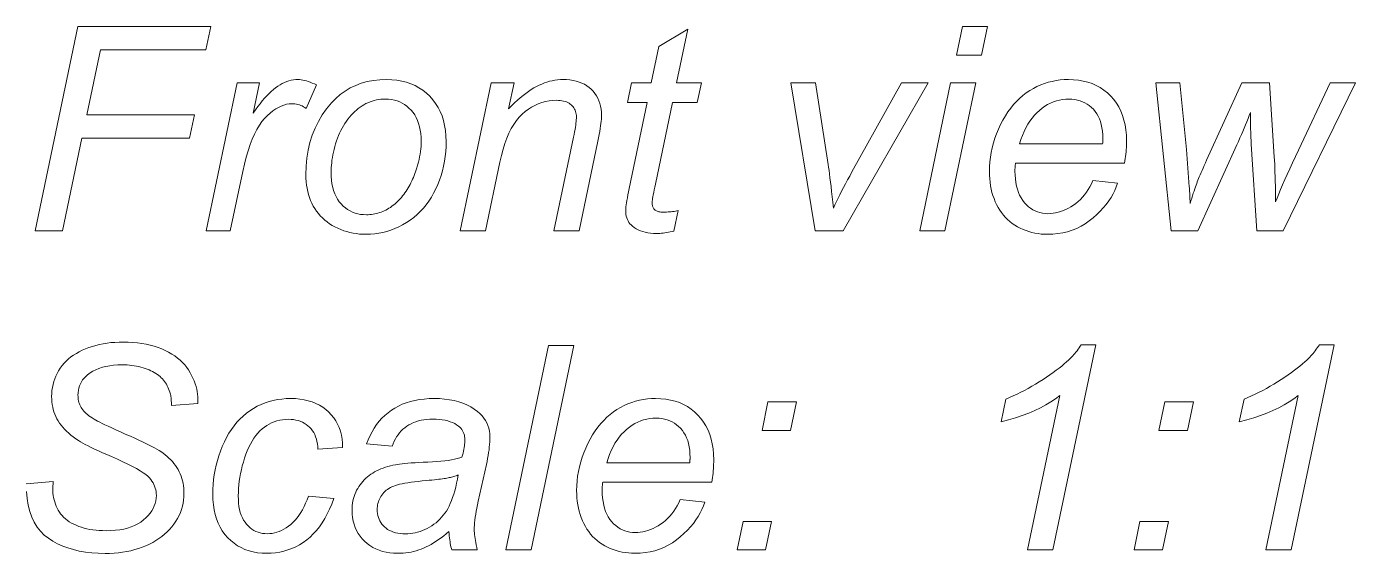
# Model space of a CAD drawing. Extents: x 0 to 297, y 0 to 543.
# Drawn here: x 154.74 to 180.73, y 456.49 to 466.8 of the extents above; entities that cross this region are included whole.
import ezdxf

# ---------------------------------------------------------------- set-up
doc = ezdxf.new("R2010")
doc.units = 0

msp = doc.modelspace()

# ---------------------------------------------------------------- linework, layer by layer
at = {"color": 7, "lineweight": 13}
for points in [[(154.907, 462.801), (155.742, 466.801), (158.342, 466.801), (158.247, 466.345), (156.181, 466.345), (155.917, 465.071), (158.02, 465.071), (157.925, 464.615), (155.821, 464.615), (155.442, 462.801)], [(167.483, 463.202), (167.401, 462.798), (167.366, 462.789), (167.33, 462.782), (167.296, 462.775), (167.261, 462.769), (167.226, 462.764), (167.192, 462.759), (167.158, 462.756), (167.124, 462.754), (167.091, 462.752), (167.057, 462.752), (166.999, 462.753), (166.944, 462.758), (166.891, 462.765), (166.841, 462.775), (166.792, 462.788), (166.747, 462.804), (166.703, 462.823), (166.663, 462.844), (166.624, 462.869), (166.588, 462.897), (166.563, 462.919), (166.541, 462.943), (166.521, 462.969), (166.504, 462.996), (166.49, 463.025), (166.478, 463.056), (166.469, 463.088), (166.462, 463.122), (166.458, 463.157), (166.457, 463.194), (166.458, 463.216), (166.46, 463.242), (166.463, 463.274), (166.468, 463.31), (166.475, 463.352), (166.482, 463.398), (166.492, 463.449), (166.502, 463.506), (166.514, 463.567), (166.528, 463.633), (166.88, 465.317), (166.49, 465.317), (166.569, 465.699), (166.959, 465.699), (167.109, 466.411), (167.674, 466.752), (167.453, 465.699), (167.938, 465.699), (167.857, 465.317), (167.374, 465.317), (167.038, 463.715), (167.026, 463.656), (167.015, 463.603), (167.006, 463.554), (166.998, 463.51), (166.991, 463.471), (166.985, 463.437), (166.981, 463.408), (166.978, 463.383), (166.976, 463.364), (166.975, 463.349), (166.976, 463.332), (166.977, 463.316), (166.98, 463.301), (166.983, 463.286), (166.988, 463.272), (166.993, 463.259), (167, 463.247), (167.008, 463.236), (167.016, 463.225), (167.026, 463.216), (167.037, 463.207), (167.049, 463.199), (167.062, 463.192), (167.076, 463.186), (167.092, 463.181), (167.109, 463.177), (167.128, 463.174), (167.148, 463.171), (167.169, 463.17), (167.191, 463.169), (167.223, 463.17), (167.255, 463.171), (167.286, 463.172), (167.316, 463.175), (167.346, 463.178), (167.375, 463.181), (167.403, 463.185), (167.43, 463.19), (167.457, 463.196)], [(172.929, 466.242), (173.046, 466.801), (173.537, 466.801), (173.42, 466.242)], [(158.252, 462.801), (158.858, 465.699), (159.295, 465.699), (159.172, 465.107), (159.216, 465.172), (159.261, 465.234), (159.305, 465.292), (159.349, 465.347), (159.393, 465.399), (159.437, 465.446), (159.48, 465.491), (159.524, 465.532), (159.567, 465.569), (159.61, 465.603), (159.653, 465.634), (159.696, 465.661), (159.739, 465.685), (159.783, 465.706), (159.826, 465.724), (159.87, 465.738), (159.914, 465.75), (159.958, 465.758), (160.003, 465.763), (160.048, 465.764), (160.078, 465.763), (160.109, 465.76), (160.142, 465.755), (160.176, 465.747), (160.212, 465.738), (160.249, 465.726), (160.287, 465.712), (160.327, 465.696), (160.368, 465.678), (160.41, 465.658), (160.209, 465.199), (160.183, 465.217), (160.156, 465.233), (160.129, 465.247), (160.102, 465.259), (160.074, 465.269), (160.046, 465.277), (160.017, 465.284), (159.988, 465.288), (159.958, 465.291), (159.928, 465.292), (159.876, 465.289), (159.823, 465.281), (159.771, 465.266), (159.718, 465.246), (159.665, 465.22), (159.612, 465.188), (159.558, 465.15), (159.504, 465.107), (159.45, 465.058), (159.395, 465.003), (159.342, 464.94), (159.291, 464.869), (159.242, 464.788), (159.196, 464.698), (159.152, 464.598), (159.11, 464.49), (159.071, 464.372), (159.034, 464.245), (158.999, 464.109), (158.967, 463.963), (158.722, 462.801)], [(160.2, 463.901), (160.205, 464.067), (160.22, 464.228), (160.245, 464.383), (160.28, 464.533), (160.325, 464.676), (160.38, 464.814), (160.445, 464.946), (160.52, 465.071), (160.605, 465.192), (160.7, 465.306), (160.785, 465.393), (160.875, 465.471), (160.97, 465.54), (161.07, 465.599), (161.176, 465.65), (161.286, 465.691), (161.402, 465.723), (161.523, 465.746), (161.649, 465.76), (161.78, 465.764), (161.883, 465.761), (161.982, 465.751), (162.076, 465.735), (162.167, 465.712), (162.253, 465.682), (162.336, 465.646), (162.414, 465.604), (162.488, 465.555), (162.559, 465.499), (162.625, 465.437), (162.686, 465.369), (162.74, 465.297), (162.788, 465.22), (162.83, 465.138), (162.865, 465.052), (162.894, 464.961), (162.916, 464.866), (162.932, 464.766), (162.942, 464.662), (162.945, 464.553), (162.943, 464.454), (162.937, 464.356), (162.927, 464.259), (162.913, 464.164), (162.895, 464.071), (162.873, 463.979), (162.846, 463.888), (162.816, 463.798), (162.782, 463.71), (162.743, 463.624), (162.701, 463.54), (162.656, 463.46), (162.607, 463.384), (162.555, 463.312), (162.499, 463.244), (162.44, 463.18), (162.377, 463.12), (162.311, 463.064), (162.242, 463.013), (162.169, 462.965), (162.094, 462.921), (162.018, 462.882), (161.942, 462.848), (161.865, 462.818), (161.787, 462.793), (161.708, 462.772), (161.628, 462.756), (161.548, 462.745), (161.467, 462.738), (161.385, 462.736), (161.318, 462.737), (161.252, 462.741), (161.187, 462.749), (161.124, 462.759), (161.062, 462.772), (161.001, 462.788), (160.941, 462.806), (160.883, 462.828), (160.825, 462.853), (160.769, 462.88), (160.715, 462.91), (160.664, 462.943), (160.615, 462.978), (160.569, 463.015), (160.525, 463.055), (160.484, 463.097), (160.446, 463.141), (160.41, 463.188), (160.377, 463.238), (160.346, 463.289), (160.319, 463.343), (160.294, 463.399), (160.272, 463.456), (160.253, 463.514), (160.237, 463.575), (160.224, 463.637), (160.214, 463.7), (160.206, 463.765), (160.202, 463.832)], [(163.221, 462.801), (163.827, 465.699), (164.274, 465.699), (164.168, 465.194), (164.226, 465.252), (164.283, 465.306), (164.339, 465.358), (164.395, 465.406), (164.45, 465.451), (164.504, 465.493), (164.558, 465.531), (164.61, 465.567), (164.662, 465.599), (164.713, 465.628), (164.764, 465.654), (164.815, 465.677), (164.867, 465.697), (164.918, 465.715), (164.97, 465.73), (165.022, 465.742), (165.074, 465.752), (165.126, 465.759), (165.179, 465.763), (165.232, 465.764), (165.301, 465.762), (165.367, 465.757), (165.429, 465.747), (165.489, 465.734), (165.546, 465.716), (165.6, 465.695), (165.65, 465.671), (165.698, 465.642), (165.743, 465.609), (165.784, 465.573), (165.822, 465.534), (165.857, 465.492), (165.887, 465.447), (165.913, 465.4), (165.935, 465.35), (165.953, 465.298), (165.967, 465.243), (165.977, 465.186), (165.983, 465.126), (165.985, 465.063), (165.984, 465.029), (165.982, 464.991), (165.978, 464.95), (165.973, 464.904), (165.967, 464.856), (165.959, 464.803), (165.95, 464.747), (165.939, 464.687), (165.927, 464.623), (165.914, 464.555), (165.546, 462.801), (165.052, 462.801), (165.436, 464.637), (165.447, 464.689), (165.457, 464.739), (165.466, 464.785), (165.473, 464.829), (165.479, 464.87), (165.485, 464.908), (165.489, 464.943), (165.491, 464.976), (165.493, 465.006), (165.494, 465.033), (165.493, 465.061), (165.49, 465.089), (165.485, 465.115), (165.478, 465.14), (165.469, 465.164), (165.458, 465.187), (165.445, 465.209), (165.43, 465.229), (165.413, 465.249), (165.394, 465.268), (165.373, 465.285), (165.351, 465.3), (165.326, 465.314), (165.3, 465.325), (165.272, 465.335), (165.243, 465.343), (165.211, 465.35), (165.178, 465.354), (165.143, 465.357), (165.106, 465.358), (165.031, 465.355), (164.958, 465.347), (164.886, 465.333), (164.816, 465.314), (164.748, 465.289), (164.681, 465.259), (164.616, 465.224), (164.553, 465.183), (164.491, 465.137), (164.431, 465.085), (164.373, 465.026), (164.319, 464.96), (164.267, 464.886), (164.219, 464.804), (164.174, 464.714), (164.132, 464.617), (164.093, 464.512), (164.058, 464.399), (164.025, 464.278), (163.996, 464.149), (163.715, 462.801)], [(170.165, 462.801), (169.69, 465.699), (170.17, 465.699), (170.419, 464.103), (170.427, 464.047), (170.436, 463.985), (170.445, 463.916), (170.454, 463.84), (170.464, 463.758), (170.475, 463.669), (170.485, 463.574), (170.496, 463.472), (170.508, 463.364), (170.52, 463.249), (170.549, 463.311), (170.58, 463.375), (170.612, 463.442), (170.646, 463.51), (170.681, 463.579), (170.718, 463.651), (170.757, 463.724), (170.797, 463.799), (170.839, 463.876), (170.883, 463.955), (171.851, 465.699), (172.372, 465.699), (170.713, 462.801)], [(172.209, 462.801), (172.814, 465.699), (173.308, 465.699), (172.702, 462.801)], [(175.597, 463.786), (176.078, 463.737), (176.054, 463.666), (176.025, 463.595), (175.991, 463.526), (175.952, 463.457), (175.907, 463.388), (175.856, 463.321), (175.801, 463.254), (175.74, 463.188), (175.673, 463.122), (175.602, 463.057), (175.526, 462.996), (175.447, 462.942), (175.365, 462.893), (175.281, 462.851), (175.193, 462.816), (175.103, 462.787), (175.01, 462.765), (174.914, 462.748), (174.815, 462.739), (174.713, 462.736), (174.65, 462.737), (174.587, 462.741), (174.525, 462.749), (174.464, 462.759), (174.405, 462.773), (174.346, 462.789), (174.289, 462.808), (174.232, 462.831), (174.177, 462.856), (174.123, 462.884), (174.07, 462.915), (174.02, 462.949), (173.973, 462.986), (173.928, 463.025), (173.886, 463.067), (173.846, 463.111), (173.809, 463.159), (173.775, 463.209), (173.743, 463.261), (173.713, 463.317), (173.687, 463.374), (173.663, 463.433), (173.642, 463.494), (173.623, 463.556), (173.608, 463.62), (173.595, 463.686), (173.585, 463.753), (173.578, 463.821), (173.574, 463.892), (173.573, 463.963), (173.575, 464.058), (173.582, 464.152), (173.593, 464.246), (173.608, 464.339), (173.628, 464.431), (173.652, 464.523), (173.68, 464.614), (173.713, 464.705), (173.751, 464.795), (173.792, 464.884), (173.838, 464.971), (173.886, 465.054), (173.936, 465.131), (173.989, 465.204), (174.045, 465.273), (174.103, 465.337), (174.163, 465.396), (174.227, 465.451), (174.293, 465.502), (174.361, 465.547), (174.432, 465.589), (174.503, 465.625), (174.576, 465.658), (174.65, 465.686), (174.725, 465.71), (174.801, 465.729), (174.878, 465.745), (174.957, 465.756), (175.036, 465.762), (175.117, 465.764), (175.219, 465.761), (175.316, 465.751), (175.409, 465.735), (175.499, 465.713), (175.583, 465.684), (175.664, 465.648), (175.741, 465.606), (175.813, 465.558), (175.881, 465.503), (175.945, 465.442), (176.004, 465.375), (176.057, 465.304), (176.103, 465.228), (176.143, 465.147), (176.178, 465.062), (176.205, 464.971), (176.227, 464.876), (176.243, 464.777), (176.252, 464.673), (176.255, 464.564), (176.255, 464.521), (176.253, 464.478), (176.252, 464.435), (176.249, 464.392), (176.245, 464.348), (176.241, 464.304), (176.236, 464.26), (176.231, 464.216), (176.224, 464.172), (176.217, 464.127), (174.083, 464.127), (174.081, 464.11), (174.079, 464.094), (174.078, 464.078), (174.076, 464.062), (174.075, 464.047), (174.074, 464.031), (174.073, 464.017), (174.073, 464.002), (174.072, 463.988), (174.072, 463.974), (174.074, 463.895), (174.08, 463.819), (174.089, 463.748), (174.102, 463.68), (174.119, 463.616), (174.139, 463.556), (174.164, 463.499), (174.192, 463.447), (174.224, 463.398), (174.259, 463.354), (174.297, 463.313), (174.337, 463.276), (174.379, 463.244), (174.422, 463.216), (174.467, 463.193), (174.513, 463.174), (174.562, 463.159), (174.611, 463.148), (174.663, 463.142), (174.716, 463.139), (174.767, 463.141), (174.817, 463.146), (174.868, 463.154), (174.918, 463.166), (174.968, 463.181), (175.018, 463.199), (175.067, 463.221), (175.117, 463.246), (175.166, 463.274), (175.215, 463.306), (175.263, 463.341), (175.309, 463.378), (175.353, 463.419), (175.394, 463.463), (175.434, 463.509), (175.471, 463.559), (175.506, 463.611), (175.538, 463.666), (175.569, 463.725)], [(177.128, 462.801), (176.825, 465.699), (177.3, 465.699), (177.431, 464.397), (177.483, 463.666), (177.484, 463.648), (177.485, 463.627), (177.487, 463.602), (177.488, 463.574), (177.49, 463.543), (177.491, 463.508), (177.493, 463.47), (177.495, 463.428), (177.497, 463.384), (177.499, 463.336), (177.515, 463.39), (177.531, 463.442), (177.546, 463.491), (177.561, 463.538), (177.575, 463.582), (177.589, 463.623), (177.602, 463.662), (177.614, 463.698), (177.627, 463.732), (177.638, 463.763), (177.65, 463.794), (177.664, 463.827), (177.679, 463.863), (177.695, 463.902), (177.713, 463.943), (177.732, 463.987), (177.752, 464.033), (177.774, 464.082), (177.797, 464.133), (177.821, 464.187), (178.511, 465.699), (179.049, 465.699), (179.144, 464.25), (179.149, 464.182), (179.153, 464.109), (179.156, 464.032), (179.159, 463.95), (179.162, 463.864), (179.165, 463.774), (179.167, 463.679), (179.169, 463.58), (179.171, 463.477), (179.172, 463.369), (179.201, 463.445), (179.233, 463.526), (179.269, 463.613), (179.308, 463.706), (179.351, 463.805), (179.397, 463.909), (179.447, 464.019), (179.5, 464.135), (179.557, 464.257), (179.617, 464.384), (180.239, 465.699), (180.732, 465.699), (179.316, 462.801), (178.803, 462.801), (178.694, 464.501), (178.692, 464.536), (178.69, 464.576), (178.688, 464.623), (178.686, 464.676), (178.685, 464.734), (178.683, 464.799), (178.682, 464.87), (178.68, 464.946), (178.679, 465.029), (178.678, 465.118), (178.655, 465.059), (178.632, 464.999), (178.607, 464.938), (178.582, 464.877), (178.556, 464.814), (178.529, 464.75), (178.501, 464.686), (178.473, 464.621), (178.443, 464.554), (178.413, 464.487), (177.647, 462.801)], [(160.694, 463.95), (160.696, 463.87), (160.702, 463.794), (160.712, 463.722), (160.726, 463.654), (160.743, 463.59), (160.765, 463.53), (160.791, 463.474), (160.82, 463.421), (160.853, 463.373), (160.891, 463.329), (160.931, 463.289), (160.974, 463.253), (161.018, 463.221), (161.065, 463.194), (161.114, 463.17), (161.165, 463.151), (161.218, 463.137), (161.273, 463.126), (161.331, 463.12), (161.39, 463.118), (161.422, 463.118), (161.453, 463.12), (161.485, 463.123), (161.516, 463.128), (161.548, 463.134), (161.579, 463.141), (161.61, 463.149), (161.641, 463.159), (161.673, 463.169), (161.704, 463.182), (161.735, 463.195), (161.765, 463.21), (161.795, 463.226), (161.825, 463.244), (161.854, 463.262), (161.883, 463.283), (161.911, 463.304), (161.939, 463.327), (161.966, 463.351), (161.993, 463.377), (162.019, 463.403), (162.045, 463.431), (162.07, 463.459), (162.094, 463.487), (162.117, 463.517), (162.139, 463.547), (162.161, 463.578), (162.182, 463.61), (162.202, 463.642), (162.221, 463.676), (162.239, 463.709), (162.257, 463.744), (162.274, 463.779), (162.29, 463.814), (162.306, 463.85), (162.321, 463.886), (162.335, 463.923), (162.348, 463.961), (162.36, 463.999), (162.372, 464.037), (162.388, 464.091), (162.403, 464.144), (162.415, 464.197), (162.426, 464.25), (162.436, 464.302), (162.443, 464.353), (162.449, 464.405), (162.454, 464.455), (162.456, 464.506), (162.457, 464.555), (162.455, 464.632), (162.449, 464.706), (162.439, 464.775), (162.425, 464.842), (162.407, 464.904), (162.386, 464.964), (162.36, 465.019), (162.33, 465.071), (162.297, 465.12), (162.259, 465.165), (162.218, 465.206), (162.176, 465.243), (162.131, 465.276), (162.084, 465.304), (162.036, 465.328), (161.985, 465.348), (161.932, 465.363), (161.877, 465.374), (161.82, 465.38), (161.761, 465.382), (161.715, 465.381), (161.67, 465.378), (161.626, 465.372), (161.582, 465.365), (161.539, 465.355), (161.498, 465.342), (161.456, 465.328), (161.416, 465.311), (161.377, 465.293), (161.338, 465.272), (161.3, 465.249), (161.263, 465.223), (161.227, 465.196), (161.191, 465.167), (161.156, 465.136), (161.122, 465.102), (161.089, 465.067), (161.056, 465.029), (161.024, 464.99), (160.993, 464.948), (160.963, 464.905), (160.935, 464.86), (160.908, 464.814), (160.883, 464.767), (160.859, 464.718), (160.838, 464.668), (160.817, 464.616), (160.799, 464.563), (160.782, 464.509), (160.767, 464.453), (160.753, 464.397), (160.741, 464.343), (160.73, 464.289), (160.72, 464.237), (160.712, 464.186), (160.706, 464.136), (160.701, 464.088), (160.697, 464.041), (160.695, 463.995)], [(174.162, 464.504), (175.788, 464.504), (175.789, 464.518), (175.789, 464.532), (175.79, 464.546), (175.79, 464.558), (175.79, 464.569), (175.791, 464.58), (175.791, 464.589), (175.791, 464.598), (175.791, 464.606), (175.791, 464.613), (175.789, 464.685), (175.784, 464.754), (175.774, 464.82), (175.761, 464.882), (175.745, 464.941), (175.724, 464.996), (175.7, 465.047), (175.672, 465.096), (175.641, 465.14), (175.606, 465.182), (175.567, 465.219), (175.527, 465.253), (175.485, 465.283), (175.44, 465.308), (175.393, 465.33), (175.345, 465.348), (175.294, 465.362), (175.241, 465.372), (175.185, 465.378), (175.128, 465.379), (175.065, 465.377), (175.004, 465.371), (174.943, 465.36), (174.884, 465.345), (174.826, 465.325), (174.768, 465.301), (174.712, 465.273), (174.657, 465.24), (174.604, 465.203), (174.551, 465.161), (174.5, 465.115), (174.452, 465.065), (174.407, 465.01), (174.364, 464.951), (174.324, 464.888), (174.286, 464.82), (174.251, 464.747), (174.219, 464.671), (174.189, 464.589)], [(164.114, 456.558), (164.949, 460.558), (165.443, 460.558), (164.608, 456.558)], [(174.319, 456.558), (174.952, 459.579), (174.867, 459.516), (174.775, 459.455), (174.677, 459.397), (174.571, 459.342), (174.46, 459.289), (174.341, 459.238), (174.216, 459.191), (174.084, 459.146), (173.946, 459.103), (173.801, 459.063), (173.893, 459.51), (173.967, 459.541), (174.04, 459.573), (174.114, 459.607), (174.187, 459.643), (174.259, 459.68), (174.332, 459.72), (174.404, 459.761), (174.477, 459.804), (174.549, 459.849), (174.621, 459.895), (174.691, 459.942), (174.757, 459.988), (174.82, 460.032), (174.879, 460.075), (174.935, 460.118), (174.987, 460.158), (175.035, 460.198), (175.08, 460.237), (175.122, 460.274), (175.159, 460.31), (175.181, 460.332), (175.203, 460.355), (175.224, 460.38), (175.245, 460.405), (175.266, 460.431), (175.287, 460.458), (175.307, 460.485), (175.327, 460.514), (175.347, 460.544), (175.367, 460.575), (175.653, 460.575), (174.816, 456.558)], [(178.979, 456.558), (179.612, 459.579), (179.527, 459.516), (179.435, 459.455), (179.337, 459.397), (179.232, 459.342), (179.12, 459.289), (179.001, 459.238), (178.876, 459.191), (178.745, 459.146), (178.606, 459.103), (178.461, 459.063), (178.554, 459.51), (178.627, 459.541), (178.701, 459.573), (178.774, 459.607), (178.847, 459.643), (178.92, 459.68), (178.992, 459.72), (179.065, 459.761), (179.137, 459.804), (179.209, 459.849), (179.281, 459.895), (179.351, 459.942), (179.417, 459.988), (179.48, 460.032), (179.539, 460.075), (179.595, 460.118), (179.647, 460.158), (179.696, 460.198), (179.741, 460.237), (179.782, 460.274), (179.82, 460.31), (179.841, 460.332), (179.863, 460.355), (179.884, 460.38), (179.905, 460.405), (179.926, 460.431), (179.947, 460.458), (179.967, 460.485), (179.987, 460.514), (180.007, 460.544), (180.027, 460.575), (180.314, 460.575), (179.476, 456.558)], [(160.251, 457.614), (160.745, 457.562), (160.706, 457.456), (160.664, 457.356), (160.619, 457.262), (160.571, 457.173), (160.52, 457.089), (160.466, 457.011), (160.408, 456.939), (160.347, 456.873), (160.284, 456.811), (160.217, 456.756), (160.147, 456.706), (160.076, 456.661), (160.003, 456.622), (159.928, 456.587), (159.851, 456.559), (159.772, 456.535), (159.691, 456.516), (159.609, 456.503), (159.524, 456.495), (159.438, 456.493), (159.345, 456.496), (159.256, 456.505), (159.171, 456.52), (159.089, 456.542), (159.01, 456.569), (158.936, 456.603), (158.865, 456.642), (158.797, 456.688), (158.733, 456.74), (158.672, 456.798), (158.617, 456.862), (158.567, 456.93), (158.523, 457.004), (158.485, 457.082), (158.452, 457.165), (158.426, 457.252), (158.406, 457.345), (158.391, 457.443), (158.382, 457.545), (158.379, 457.652), (158.381, 457.747), (158.387, 457.842), (158.396, 457.936), (158.409, 458.03), (158.426, 458.123), (158.447, 458.216), (158.471, 458.309), (158.5, 458.401), (158.532, 458.494), (158.567, 458.585), (158.607, 458.675), (158.649, 458.76), (158.695, 458.841), (158.744, 458.917), (158.796, 458.989), (158.852, 459.056), (158.911, 459.12), (158.973, 459.178), (159.038, 459.233), (159.106, 459.283), (159.177, 459.328), (159.251, 459.369), (159.326, 459.404), (159.403, 459.435), (159.482, 459.462), (159.563, 459.483), (159.646, 459.5), (159.731, 459.512), (159.818, 459.519), (159.907, 459.521), (159.998, 459.519), (160.086, 459.511), (160.17, 459.498), (160.249, 459.479), (160.325, 459.456), (160.397, 459.427), (160.465, 459.392), (160.53, 459.353), (160.59, 459.308), (160.647, 459.258), (160.698, 459.204), (160.745, 459.146), (160.786, 459.085), (160.821, 459.02), (160.851, 458.952), (160.876, 458.881), (160.895, 458.806), (160.908, 458.728), (160.917, 458.646), (160.919, 458.561), (160.434, 458.528), (160.432, 458.582), (160.426, 458.634), (160.418, 458.683), (160.407, 458.729), (160.392, 458.774), (160.375, 458.816), (160.354, 458.855), (160.331, 458.892), (160.304, 458.927), (160.274, 458.959), (160.242, 458.989), (160.207, 459.015), (160.171, 459.039), (160.133, 459.059), (160.092, 459.076), (160.05, 459.09), (160.006, 459.101), (159.959, 459.109), (159.911, 459.113), (159.861, 459.115), (159.802, 459.113), (159.745, 459.107), (159.689, 459.098), (159.635, 459.085), (159.583, 459.068), (159.532, 459.047), (159.483, 459.023), (159.436, 458.994), (159.389, 458.962), (159.345, 458.927), (159.302, 458.887), (159.261, 458.843), (159.223, 458.796), (159.185, 458.745), (159.15, 458.69), (159.117, 458.63), (159.086, 458.567), (159.056, 458.5), (159.028, 458.43), (159.003, 458.355), (158.979, 458.279), (158.958, 458.203), (158.939, 458.128), (158.923, 458.053), (158.909, 457.979), (158.898, 457.905), (158.89, 457.832), (158.883, 457.76), (158.88, 457.688), (158.878, 457.617), (158.88, 457.544), (158.885, 457.476), (158.893, 457.411), (158.905, 457.35), (158.919, 457.292), (158.937, 457.238), (158.959, 457.188), (158.983, 457.142), (159.011, 457.099), (159.042, 457.06), (159.076, 457.025), (159.111, 456.993), (159.147, 456.966), (159.185, 456.941), (159.225, 456.921), (159.266, 456.904), (159.309, 456.891), (159.353, 456.882), (159.399, 456.877), (159.446, 456.875), (159.494, 456.877), (159.541, 456.882), (159.588, 456.891), (159.635, 456.904), (159.681, 456.92), (159.727, 456.941), (159.772, 456.964), (159.817, 456.992), (159.862, 457.023), (159.906, 457.058), (159.949, 457.096), (159.99, 457.138), (160.029, 457.184), (160.066, 457.234), (160.102, 457.288), (160.135, 457.346), (160.167, 457.407), (160.197, 457.472), (160.225, 457.541)], [(162.998, 456.918), (162.947, 456.875), (162.897, 456.835), (162.846, 456.796), (162.796, 456.761), (162.747, 456.727), (162.698, 456.696), (162.649, 456.667), (162.6, 456.641), (162.552, 456.617), (162.505, 456.595), (162.457, 456.576), (162.408, 456.558), (162.359, 456.543), (162.309, 456.53), (162.259, 456.518), (162.208, 456.509), (162.156, 456.502), (162.104, 456.497), (162.051, 456.494), (161.997, 456.493), (161.918, 456.495), (161.843, 456.502), (161.77, 456.514), (161.701, 456.53), (161.635, 456.552), (161.572, 456.578), (161.512, 456.608), (161.455, 456.644), (161.401, 456.684), (161.35, 456.729), (161.304, 456.777), (161.262, 456.828), (161.225, 456.882), (161.193, 456.939), (161.166, 456.998), (161.144, 457.06), (161.127, 457.124), (161.115, 457.191), (161.107, 457.261), (161.105, 457.333), (161.106, 457.381), (161.109, 457.428), (161.115, 457.474), (161.123, 457.518), (161.133, 457.562), (161.145, 457.604), (161.159, 457.646), (161.176, 457.686), (161.194, 457.725), (161.215, 457.763), (161.238, 457.799), (161.263, 457.835), (161.288, 457.868), (161.315, 457.901), (161.344, 457.931), (161.374, 457.961), (161.406, 457.988), (161.438, 458.015), (161.473, 458.04), (161.509, 458.063), (161.546, 458.085), (161.585, 458.106), (161.626, 458.125), (161.668, 458.143), (161.712, 458.16), (161.758, 458.176), (161.805, 458.19), (161.854, 458.203), (161.904, 458.215), (161.956, 458.225), (161.992, 458.232), (162.035, 458.238), (162.083, 458.244), (162.137, 458.249), (162.197, 458.255), (162.263, 458.26), (162.336, 458.264), (162.414, 458.269), (162.498, 458.273), (162.588, 458.277), (162.678, 458.282), (162.763, 458.287), (162.843, 458.294), (162.918, 458.302), (162.987, 458.311), (163.051, 458.322), (163.11, 458.333), (163.164, 458.346), (163.212, 458.36), (163.255, 458.375), (163.266, 458.415), (163.276, 458.453), (163.284, 458.49), (163.292, 458.526), (163.298, 458.56), (163.303, 458.593), (163.307, 458.625), (163.31, 458.655), (163.312, 458.684), (163.312, 458.711), (163.311, 458.745), (163.307, 458.777), (163.301, 458.807), (163.292, 458.837), (163.281, 458.864), (163.267, 458.891), (163.251, 458.916), (163.232, 458.939), (163.211, 458.961), (163.187, 458.981), (163.151, 459.007), (163.112, 459.03), (163.069, 459.051), (163.024, 459.068), (162.975, 459.083), (162.924, 459.096), (162.869, 459.105), (162.81, 459.112), (162.749, 459.116), (162.685, 459.118), (162.624, 459.116), (162.565, 459.112), (162.508, 459.105), (162.454, 459.095), (162.402, 459.083), (162.352, 459.068), (162.305, 459.05), (162.26, 459.029), (162.217, 459.006), (162.176, 458.98), (162.137, 458.951), (162.101, 458.92), (162.067, 458.887), (162.035, 458.851), (162.005, 458.813), (161.977, 458.773), (161.952, 458.73), (161.928, 458.685), (161.907, 458.638), (161.888, 458.588), (161.389, 458.632), (161.421, 458.716), (161.457, 458.796), (161.496, 458.872), (161.54, 458.944), (161.586, 459.012), (161.636, 459.077), (161.69, 459.136), (161.748, 459.192), (161.808, 459.244), (161.873, 459.292), (161.941, 459.336), (162.013, 459.375), (162.087, 459.409), (162.166, 459.439), (162.248, 459.464), (162.333, 459.485), (162.422, 459.501), (162.514, 459.512), (162.61, 459.519), (162.709, 459.521), (162.815, 459.519), (162.915, 459.511), (163.012, 459.498), (163.103, 459.48), (163.191, 459.457), (163.274, 459.429), (163.352, 459.396), (163.426, 459.357), (163.496, 459.314), (163.561, 459.265), (163.606, 459.226), (163.647, 459.184), (163.683, 459.14), (163.714, 459.094), (163.741, 459.045), (163.762, 458.994), (163.779, 458.941), (163.791, 458.886), (163.798, 458.828), (163.801, 458.768), (163.8, 458.721), (163.798, 458.673), (163.795, 458.622), (163.79, 458.571), (163.784, 458.518), (163.776, 458.463), (163.767, 458.408), (163.757, 458.35), (163.745, 458.291), (163.732, 458.231), (163.571, 457.51), (163.557, 457.443), (163.544, 457.378), (163.533, 457.316), (163.523, 457.256), (163.514, 457.199), (163.507, 457.144), (163.502, 457.092), (163.498, 457.042), (163.496, 456.995), (163.495, 456.951), (163.496, 456.923), (163.497, 456.892), (163.5, 456.858), (163.505, 456.823), (163.51, 456.785), (163.517, 456.744), (163.525, 456.701), (163.534, 456.656), (163.544, 456.608), (163.555, 456.558), (163.056, 456.558), (163.048, 456.587), (163.04, 456.618), (163.033, 456.65), (163.027, 456.684), (163.021, 456.719), (163.016, 456.756), (163.011, 456.794), (163.006, 456.834), (163.002, 456.875)], [(167.522, 457.543), (168.003, 457.494), (167.979, 457.423), (167.95, 457.353), (167.916, 457.283), (167.877, 457.214), (167.832, 457.146), (167.781, 457.078), (167.726, 457.011), (167.665, 456.945), (167.598, 456.879), (167.526, 456.815), (167.451, 456.754), (167.372, 456.699), (167.29, 456.65), (167.206, 456.609), (167.118, 456.573), (167.028, 456.544), (166.935, 456.522), (166.839, 456.506), (166.74, 456.496), (166.638, 456.493), (166.574, 456.494), (166.512, 456.499), (166.45, 456.506), (166.389, 456.517), (166.33, 456.53), (166.271, 456.546), (166.214, 456.566), (166.157, 456.588), (166.102, 456.613), (166.048, 456.641), (165.995, 456.673), (165.945, 456.706), (165.898, 456.743), (165.853, 456.782), (165.811, 456.824), (165.771, 456.868), (165.734, 456.916), (165.7, 456.966), (165.668, 457.018), (165.638, 457.074), (165.612, 457.131), (165.588, 457.191), (165.567, 457.251), (165.548, 457.314), (165.533, 457.377), (165.52, 457.443), (165.51, 457.51), (165.503, 457.579), (165.499, 457.649), (165.498, 457.721), (165.5, 457.815), (165.507, 457.909), (165.518, 458.003), (165.533, 458.096), (165.553, 458.188), (165.577, 458.28), (165.605, 458.371), (165.638, 458.462), (165.676, 458.552), (165.717, 458.641), (165.763, 458.728), (165.811, 458.811), (165.861, 458.888), (165.914, 458.962), (165.97, 459.03), (166.028, 459.094), (166.088, 459.154), (166.152, 459.208), (166.218, 459.259), (166.286, 459.304), (166.357, 459.346), (166.428, 459.383), (166.501, 459.415), (166.575, 459.443), (166.65, 459.467), (166.726, 459.487), (166.803, 459.502), (166.882, 459.513), (166.961, 459.519), (167.042, 459.521), (167.144, 459.518), (167.241, 459.508), (167.334, 459.492), (167.423, 459.47), (167.508, 459.441), (167.589, 459.405), (167.666, 459.364), (167.738, 459.315), (167.806, 459.261), (167.87, 459.199), (167.929, 459.133), (167.982, 459.061), (168.028, 458.985), (168.068, 458.904), (168.103, 458.819), (168.13, 458.729), (168.152, 458.634), (168.168, 458.534), (168.177, 458.43), (168.18, 458.321), (168.18, 458.278), (168.178, 458.235), (168.176, 458.192), (168.174, 458.149), (168.17, 458.105), (168.166, 458.061), (168.161, 458.018), (168.155, 457.973), (168.149, 457.929), (168.142, 457.884), (166.008, 457.884), (166.006, 457.867), (166.004, 457.851), (166.002, 457.835), (166.001, 457.819), (166, 457.804), (165.999, 457.789), (165.998, 457.774), (165.998, 457.759), (165.997, 457.745), (165.997, 457.731), (165.999, 457.652), (166.005, 457.577), (166.014, 457.505), (166.027, 457.437), (166.044, 457.373), (166.064, 457.313), (166.089, 457.257), (166.117, 457.204), (166.149, 457.155), (166.184, 457.111), (166.222, 457.07), (166.262, 457.034), (166.304, 457.001), (166.347, 456.974), (166.392, 456.95), (166.438, 456.931), (166.486, 456.916), (166.536, 456.905), (166.588, 456.899), (166.641, 456.897), (166.692, 456.898), (166.742, 456.903), (166.793, 456.911), (166.843, 456.923), (166.893, 456.938), (166.943, 456.956), (166.992, 456.978), (167.042, 457.003), (167.091, 457.031), (167.14, 457.063), (167.188, 457.098), (167.234, 457.135), (167.278, 457.176), (167.319, 457.22), (167.359, 457.266), (167.396, 457.316), (167.431, 457.368), (167.463, 457.424), (167.494, 457.482)], [(169.124, 458.897), (169.241, 459.456), (169.798, 459.456), (169.683, 458.897)], [(176.889, 458.897), (177.007, 459.456), (177.563, 459.456), (177.449, 458.897)], [(166.087, 458.261), (167.713, 458.261), (167.714, 458.276), (167.714, 458.29), (167.715, 458.303), (167.715, 458.315), (167.715, 458.326), (167.716, 458.337), (167.716, 458.346), (167.716, 458.355), (167.716, 458.363), (167.716, 458.37), (167.714, 458.442), (167.709, 458.511), (167.699, 458.577), (167.686, 458.639), (167.67, 458.698), (167.649, 458.753), (167.625, 458.805), (167.597, 458.853), (167.566, 458.898), (167.531, 458.939), (167.492, 458.976), (167.452, 459.01), (167.41, 459.04), (167.365, 459.065), (167.318, 459.087), (167.27, 459.105), (167.219, 459.119), (167.166, 459.129), (167.11, 459.135), (167.053, 459.137), (166.99, 459.134), (166.929, 459.128), (166.868, 459.117), (166.809, 459.102), (166.751, 459.082), (166.693, 459.058), (166.637, 459.03), (166.582, 458.997), (166.529, 458.96), (166.476, 458.918), (166.425, 458.872), (166.377, 458.822), (166.332, 458.767), (166.289, 458.708), (166.248, 458.645), (166.211, 458.577), (166.176, 458.504), (166.144, 458.428), (166.114, 458.346)], [(163.181, 458.026), (163.16, 458.018), (163.139, 458.011), (163.118, 458.003), (163.096, 457.996), (163.074, 457.99), (163.051, 457.984), (163.029, 457.978), (163.006, 457.973), (162.983, 457.968), (162.959, 457.963), (162.934, 457.959), (162.905, 457.955), (162.873, 457.95), (162.838, 457.945), (162.8, 457.941), (162.759, 457.936), (162.715, 457.931), (162.667, 457.927), (162.616, 457.922), (162.562, 457.917), (162.478, 457.909), (162.4, 457.901), (162.326, 457.892), (162.258, 457.883), (162.194, 457.874), (162.136, 457.864), (162.083, 457.853), (162.035, 457.843), (161.991, 457.832), (161.953, 457.82), (161.919, 457.808), (161.886, 457.794), (161.855, 457.779), (161.826, 457.762), (161.798, 457.744), (161.772, 457.725), (161.748, 457.704), (161.726, 457.682), (161.705, 457.658), (161.686, 457.633), (161.669, 457.607), (161.654, 457.581), (161.64, 457.554), (161.628, 457.526), (161.619, 457.498), (161.61, 457.47), (161.604, 457.44), (161.6, 457.411), (161.597, 457.38), (161.596, 457.349), (161.597, 457.309), (161.602, 457.269), (161.609, 457.232), (161.619, 457.195), (161.632, 457.161), (161.648, 457.127), (161.666, 457.095), (161.688, 457.065), (161.712, 457.036), (161.739, 457.008), (161.769, 456.983), (161.801, 456.96), (161.836, 456.94), (161.873, 456.923), (161.913, 456.908), (161.955, 456.896), (161.999, 456.887), (162.046, 456.88), (162.095, 456.876), (162.147, 456.875), (162.196, 456.876), (162.245, 456.88), (162.293, 456.886), (162.341, 456.895), (162.388, 456.907), (162.435, 456.921), (162.482, 456.938), (162.528, 456.958), (162.574, 456.98), (162.619, 457.004), (162.664, 457.031), (162.706, 457.06), (162.747, 457.091), (162.785, 457.124), (162.822, 457.159), (162.857, 457.197), (162.889, 457.236), (162.92, 457.277), (162.95, 457.32), (162.977, 457.366), (163.002, 457.414), (163.027, 457.466), (163.05, 457.523), (163.072, 457.583), (163.093, 457.647), (163.113, 457.715), (163.132, 457.787), (163.15, 457.863), (163.166, 457.942)], [(168.636, 456.558), (168.753, 457.118), (169.312, 457.118), (169.192, 456.558)], [(176.401, 456.558), (176.518, 457.118), (177.078, 457.118), (176.958, 456.558)]]:
    msp.add_lwpolyline(points, close=True, dxfattribs=at)
msp.add_lwpolyline([(154.731, 457.852), (155.255, 457.901), (155.25, 457.761), (155.251, 457.715), (155.254, 457.67), (155.259, 457.626), (155.267, 457.582), (155.276, 457.539), (155.288, 457.497), (155.302, 457.456), (155.318, 457.416), (155.336, 457.376), (155.356, 457.337), (155.379, 457.3), (155.404, 457.264), (155.432, 457.23), (155.463, 457.197), (155.497, 457.167), (155.534, 457.138), (155.573, 457.111), (155.615, 457.085), (155.66, 457.062), (155.708, 457.04), (155.758, 457.02), (155.81, 457.002), (155.864, 456.986), (155.919, 456.973), (155.977, 456.961), (156.036, 456.952), (156.097, 456.944), (156.16, 456.939), (156.225, 456.936), (156.292, 456.935), (156.386, 456.937), (156.475, 456.943), (156.559, 456.954), (156.64, 456.968), (156.715, 456.987), (156.786, 457.01), (156.852, 457.038), (156.914, 457.069), (156.972, 457.105), (157.024, 457.145), (157.072, 457.187), (157.115, 457.231), (157.153, 457.276), (157.186, 457.323), (157.214, 457.37), (157.236, 457.419), (157.254, 457.468), (157.267, 457.519), (157.274, 457.572), (157.277, 457.625), (157.275, 457.662), (157.271, 457.699), (157.265, 457.735), (157.255, 457.77), (157.243, 457.805), (157.229, 457.839), (157.211, 457.873), (157.191, 457.905), (157.169, 457.937), (157.143, 457.969), (157.111, 458), (157.07, 458.034), (157.019, 458.07), (156.958, 458.109), (156.889, 458.149), (156.809, 458.191), (156.721, 458.236), (156.623, 458.283), (156.515, 458.332), (156.398, 458.384), (156.307, 458.424), (156.221, 458.462), (156.142, 458.498), (156.069, 458.532), (156.001, 458.564), (155.94, 458.595), (155.884, 458.623), (155.835, 458.65), (155.792, 458.675), (155.754, 458.697), (155.702, 458.733), (155.652, 458.77), (155.605, 458.807), (155.561, 458.844), (155.52, 458.883), (155.481, 458.921), (155.446, 458.961), (155.413, 459.001), (155.383, 459.042), (155.356, 459.083), (155.332, 459.126), (155.31, 459.169), (155.291, 459.214), (155.274, 459.26), (155.26, 459.307), (155.248, 459.355), (155.239, 459.404), (155.233, 459.455), (155.229, 459.507), (155.228, 459.56), (155.229, 459.621), (155.234, 459.68), (155.243, 459.739), (155.255, 459.797), (155.27, 459.853), (155.289, 459.908), (155.311, 459.962), (155.336, 460.014), (155.365, 460.066), (155.397, 460.116), (155.432, 460.165), (155.471, 460.211), (155.512, 460.255), (155.557, 460.296), (155.605, 460.335), (155.656, 460.372), (155.711, 460.406), (155.768, 460.438), (155.828, 460.468), (155.892, 460.495), (155.958, 460.52), (156.026, 460.543), (156.095, 460.562), (156.166, 460.579), (156.239, 460.594), (156.313, 460.605), (156.389, 460.615), (156.467, 460.621), (156.546, 460.625), (156.627, 460.626), (156.724, 460.625), (156.817, 460.62), (156.907, 460.612), (156.994, 460.6), (157.078, 460.585), (157.158, 460.567), (157.236, 460.546), (157.311, 460.522), (157.383, 460.494), (157.451, 460.463), (157.517, 460.429), (157.578, 460.393), (157.636, 460.355), (157.69, 460.314), (157.741, 460.272), (157.788, 460.227), (157.831, 460.18), (157.871, 460.131), (157.906, 460.08), (157.938, 460.026), (157.967, 459.972), (157.993, 459.918), (158.016, 459.865), (158.035, 459.812), (158.052, 459.759), (158.066, 459.708), (158.076, 459.656), (158.084, 459.605), (158.088, 459.555), (158.09, 459.505), (158.09, 459.5), (158.09, 459.494), (158.09, 459.487), (158.089, 459.48), (158.089, 459.472), (158.089, 459.464), (158.089, 459.455), (158.088, 459.445), (158.088, 459.434), (158.087, 459.423), (157.571, 459.382), (157.571, 459.415), (157.57, 459.447), (157.569, 459.477), (157.567, 459.506), (157.564, 459.533), (157.561, 459.559), (157.557, 459.583), (157.552, 459.606), (157.547, 459.627), (157.541, 459.647), (157.53, 459.68), (157.517, 459.711), (157.503, 459.742), (157.488, 459.772), (157.472, 459.8), (157.454, 459.828), (157.436, 459.854), (157.416, 459.88), (157.395, 459.904), (157.372, 459.928), (157.349, 459.95), (157.323, 459.972), (157.296, 459.993), (157.267, 460.012), (157.236, 460.031), (157.204, 460.049), (157.17, 460.066), (157.134, 460.082), (157.096, 460.098), (157.057, 460.112), (157.017, 460.125), (156.975, 460.137), (156.933, 460.148), (156.889, 460.157), (156.845, 460.164), (156.799, 460.171), (156.753, 460.175), (156.706, 460.179), (156.658, 460.181), (156.608, 460.182), (156.523, 460.18), (156.441, 460.174), (156.364, 460.164), (156.29, 460.15), (156.22, 460.133), (156.154, 460.111), (156.092, 460.085), (156.034, 460.056), (155.979, 460.023), (155.929, 459.985), (155.894, 459.954), (155.862, 459.921), (155.834, 459.886), (155.81, 459.849), (155.79, 459.811), (155.773, 459.77), (155.76, 459.727), (155.751, 459.682), (155.745, 459.636), (155.743, 459.587), (155.744, 459.558), (155.746, 459.529), (155.75, 459.501), (155.756, 459.474), (155.762, 459.447), (155.771, 459.421), (155.781, 459.396), (155.792, 459.371), (155.805, 459.347), (155.82, 459.324), (155.836, 459.3), (155.855, 459.277), (155.877, 459.254), (155.901, 459.231), (155.927, 459.209), (155.956, 459.186), (155.987, 459.163), (156.021, 459.141), (156.057, 459.118), (156.095, 459.096), (156.128, 459.078), (156.168, 459.058), (156.216, 459.034), (156.271, 459.008), (156.335, 458.978), (156.406, 458.945), (156.485, 458.909), (156.572, 458.87), (156.667, 458.827), (156.769, 458.782), (156.853, 458.745), (156.931, 458.709), (157.004, 458.675), (157.071, 458.642), (157.134, 458.611), (157.19, 458.582), (157.242, 458.555), (157.288, 458.529), (157.329, 458.504), (157.364, 458.482), (157.407, 458.452), (157.447, 458.422), (157.486, 458.389), (157.523, 458.356), (157.557, 458.322), (157.59, 458.286), (157.62, 458.249), (157.649, 458.211), (157.675, 458.172), (157.7, 458.131), (157.722, 458.089), (157.742, 458.047), (157.76, 458.003), (157.775, 457.957), (157.788, 457.911), (157.798, 457.864), (157.806, 457.815), (157.812, 457.766), (157.816, 457.715), (157.817, 457.663), (157.815, 457.599), (157.809, 457.535), (157.799, 457.473), (157.785, 457.412), (157.768, 457.351), (157.746, 457.292), (157.72, 457.233), (157.69, 457.176), (157.657, 457.12), (157.619, 457.064), (157.578, 457.011), (157.534, 456.96), (157.487, 456.911), (157.437, 456.865), (157.384, 456.821), (157.327, 456.78), (157.268, 456.741), (157.206, 456.705), (157.141, 456.671), (157.072, 456.64), (157.001, 456.612), (156.928, 456.586), (156.854, 456.564), (156.777, 456.544), (156.698, 456.527), (156.617, 456.514), (156.534, 456.503), (156.449, 456.496), (156.362, 456.491), (156.273, 456.49), (156.139, 456.493), (156.011, 456.502), (155.888, 456.517), (155.769, 456.537), (155.656, 456.564), (155.547, 456.597), (155.444, 456.635), (155.345, 456.679), (155.252, 456.73), (155.164, 456.786), (155.082, 456.85), (155.009, 456.923), (154.944, 457.006), (154.888, 457.099), (154.841, 457.2), (154.802, 457.312), (154.771, 457.432), (154.749, 457.563), (154.736, 457.702)], dxfattribs=at)

doc.saveas('drawing.dxf')
